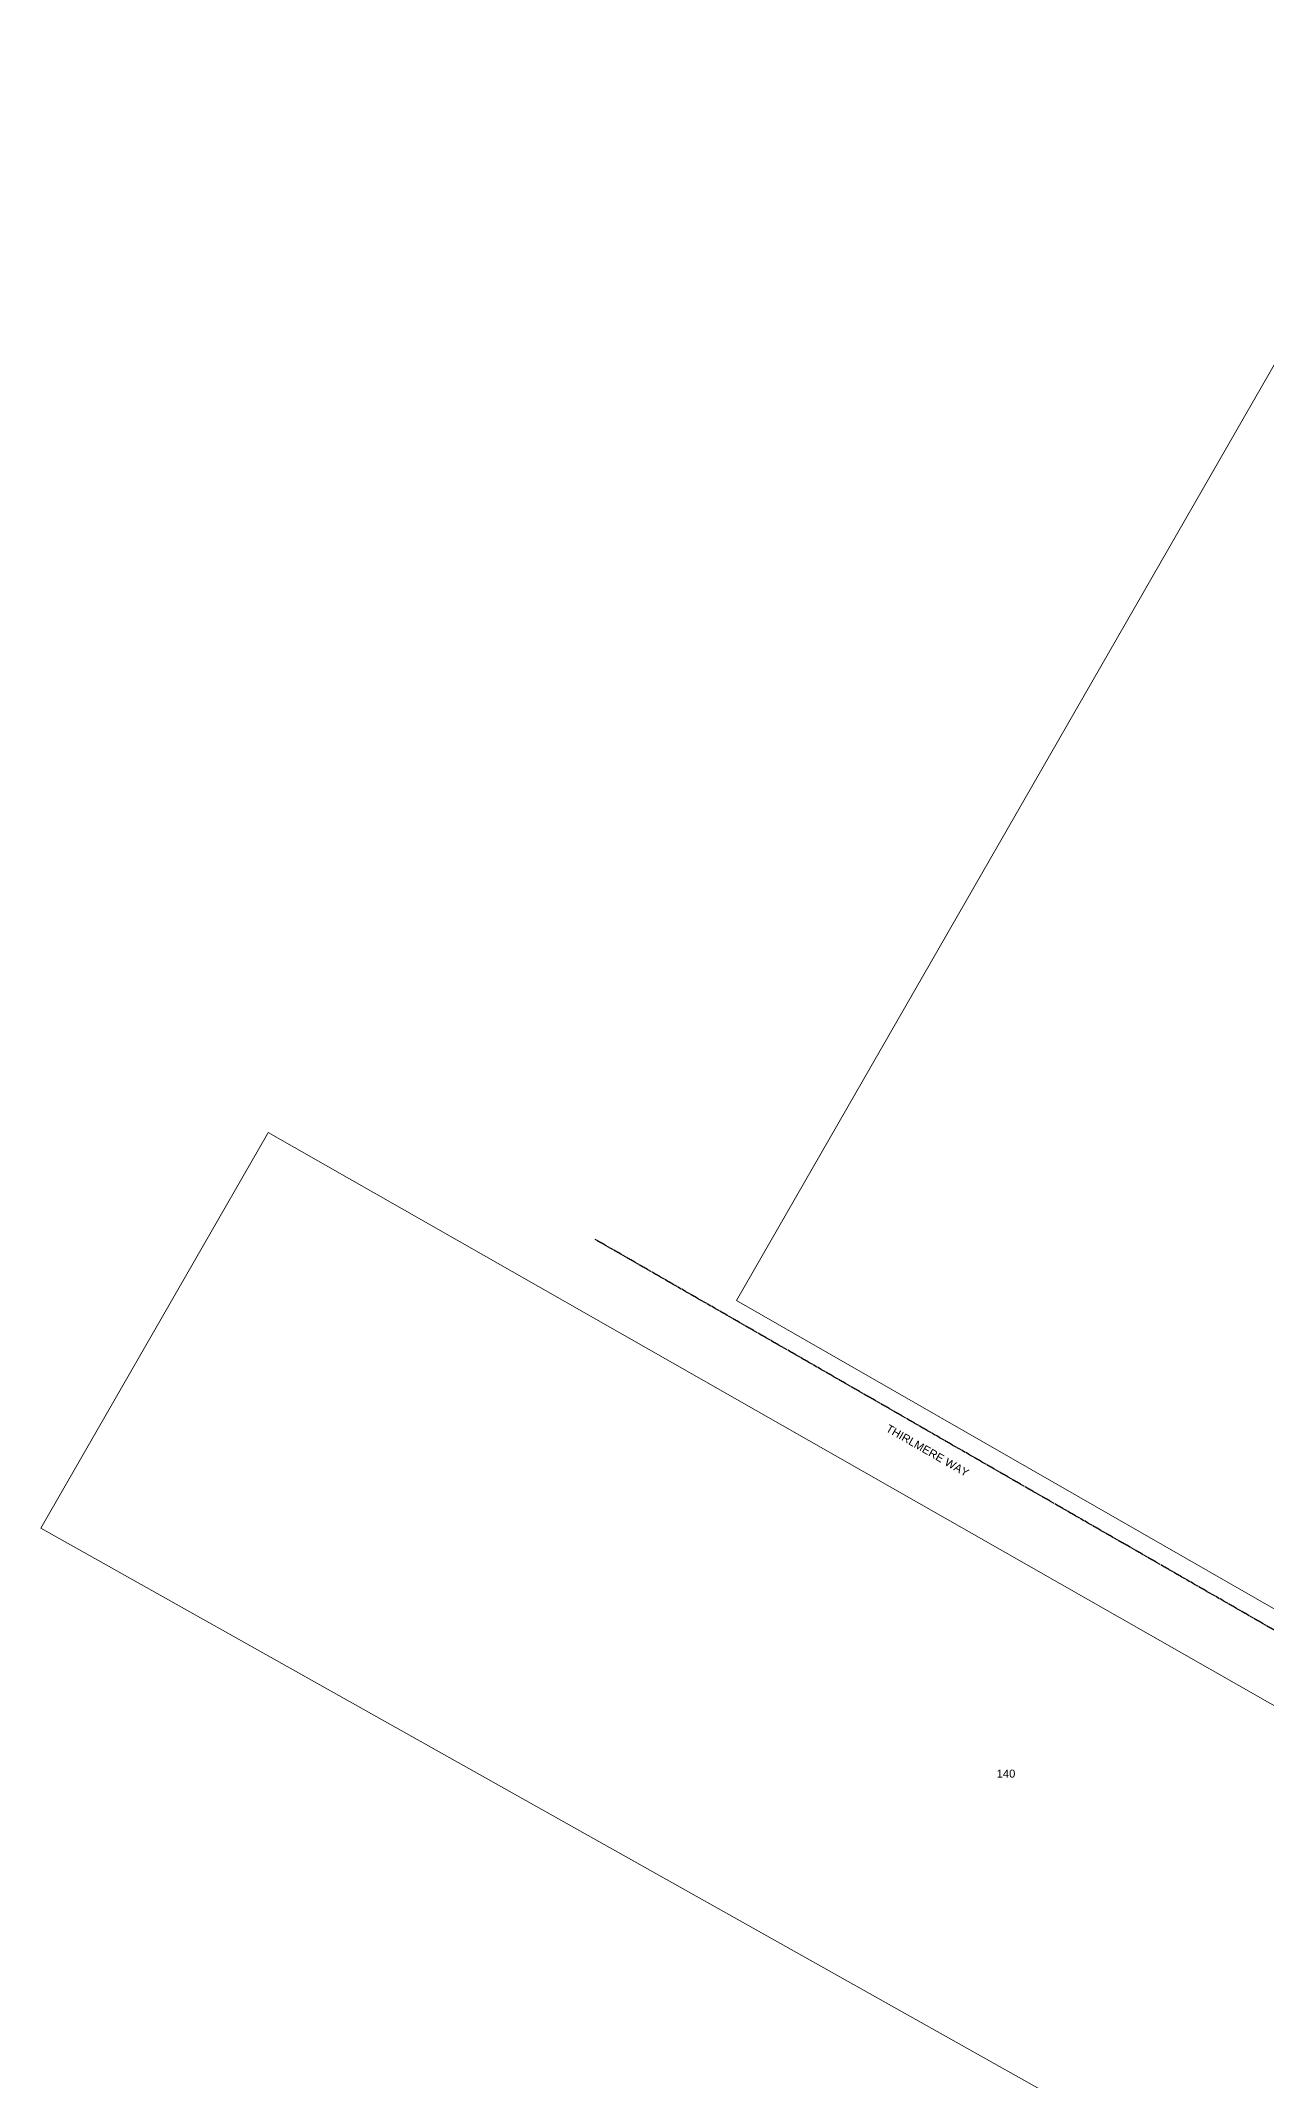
# Model space of a CAD drawing. Header units: metres. Extents: x 276563 to 554027, y 6210407 to 12421560.
# Drawn here: x 276563.1 to 276838.7, y 6210752 to 6211210.8 of the extents above; entities that cross this region are included whole.
import ezdxf

# ---------------------------------------------------------------- set-up
doc = ezdxf.new("R2010")
doc.units = ezdxf.units.M
doc.linetypes.add('Cable Exist OH', pattern=[1, 1, 0])
doc.layers.add('Cadastre Land Parcels_SP_EXT', color=9, linetype='Continuous', lineweight=5)
doc.layers.add('Cadastre Roads_SP_EXT', color=9, linetype='Continuous', lineweight=5)
doc.layers.add('Mains_HV_EXT', color=7, linetype='Continuous')
doc.styles.get("Standard").update_dxf_attribs({"font": 'arial.ttf'})

msp = doc.modelspace()

# ---------------------------------------------------------------- linework, layer by layer
at = {"layer": 'Cadastre Land Parcels_SP_EXT', "linetype": 'Continuous'}
for points in [[(276952.79, 6211210.78), (276929.95, 6211209.79), (276907.51, 6211199.66), (276888.65, 6211204.23), (276879.27, 6211204.55), (276878.85, 6211204.55), (276870.22, 6211189.52), (276719.56, 6210927.42), (276877.1, 6210837.05), (276935.85, 6210803.35), (276987.77, 6211152.72), (276945.96, 6211159.25), (276952.79, 6211210.78)], [(276932.94, 6210783.61), (276772.4, 6210875.09), (276614.26, 6210965.23), (276614.07, 6210964.89), (276563.08, 6210876.19), (276741.61, 6210775.96), (276879.83, 6210698.31), (276934.34, 6210667.68), (276950.27, 6210773.74), (276932.94, 6210783.61)]]:
    msp.add_lwpolyline(points, close=True, dxfattribs=at)
at = {"layer": 'Mains_HV_EXT', "linetype": 'Cable Exist OH'}
msp.add_lwpolyline([(277027.44, 6210779.95), (277009.25, 6210781.97), (276950.43, 6210790.27), (276903.56, 6210816.97), (276687.76, 6210941.15)], dxfattribs=at)

# ---------------------------------------------------------------- texts
at = {"layer": 'Cadastre Land Parcels_SP_EXT'}
msp.add_text('140', height=1.8, dxfattribs=at).set_placement((276778.09, 6210820.08))
at = {"layer": 'Cadastre Roads_SP_EXT'}
msp.add_text('THIRLMERE WAY', height=1.8, rotation=330.2435, dxfattribs=at).set_placement((276752.99, 6210898.08))

doc.saveas('drawing.dxf')
